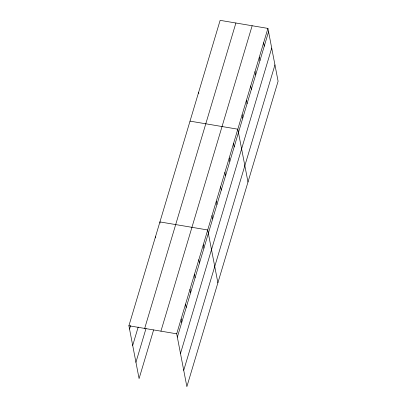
<?xml version="1.0" encoding="UTF-8"?>
<svg xmlns="http://www.w3.org/2000/svg" width="407" height="407" viewBox="0 0 407 407"><rect width="100%" height="100%" fill="white"/><g stroke="black" fill="none" stroke-linecap="round" stroke-linejoin="round"><path stroke-width="0.61" d="M153.612 329.94L139.082 378.596L128.907 325.763L220.126 20.35L267.918 28.404L278.093 81.237L186.874 386.65L176.699 333.816L267.918 28.404M129.553 329.105L130.616 325.544M132.697 345.436L138.192 327.04M144.678 328.424L235.897 23.006M135.938 362.266L146.037 328.439M160.928 331.161L252.147 25.748M177.345 337.159L268.564 31.746M180.489 353.49L271.708 48.077M183.73 370.319L274.949 64.906M190.023 121.138L237.815 129.192L247.99 182.021M128.907 325.763L176.699 333.816M263.619 42.801L264.26 46.144M259.32 57.199L259.961 60.541M255.016 71.596L255.662 74.939M250.717 85.999L251.358 89.337M246.418 100.397L247.059 103.734M242.114 114.794L242.76 118.132M233.516 143.59L234.157 146.932M229.217 157.987L229.858 161.33M224.913 172.385L225.559 175.727M220.614 186.782L221.26 190.125M198.626 92.338L198.84 93.452M216.315 201.18L216.956 204.523M212.016 215.578L212.658 218.92M217.887 282.809L207.712 229.975L159.92 221.922L160.139 223.036M203.281 244.811L203.927 248.153M198.855 259.646L199.496 262.988M194.424 274.481L195.065 277.823M189.993 289.316L190.634 292.658M185.561 304.151L186.203 307.488M181.13 318.986L181.771 322.324M155.489 236.757L155.708 237.871"/></g></svg>
